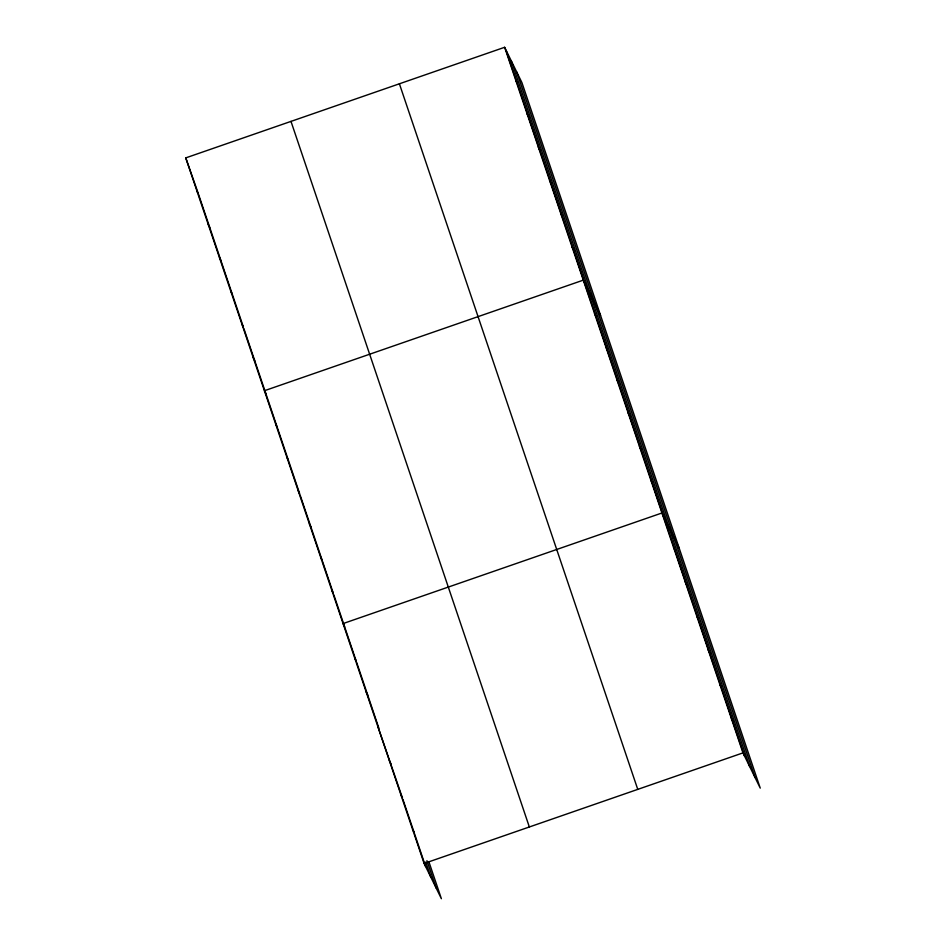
<?xml version="1.0" encoding="UTF-8"?>
<svg xmlns="http://www.w3.org/2000/svg" width="946" height="946" viewBox="0 0 946 946"><rect width="100%" height="100%" fill="white"/><g stroke="black" fill="none" stroke-linecap="round" stroke-linejoin="round"><path stroke-width="1.42" d="M428.869 861.688L441.38 898.7L424.115 863.473L185.759 157.887L504.62 47.3L521.885 82.527L760.241 788.113L742.977 752.886L504.62 47.3M424.115 863.473L742.977 752.886M515.854 80.564L517.367 83.626M527.099 113.827L528.601 116.89M538.333 147.091L539.835 150.154M549.567 180.355L551.069 183.418M560.812 213.619L562.314 216.681M572.046 246.882L573.548 249.945M600.544 315.373L583.28 280.146L264.419 390.722L265.921 393.796M594.514 313.41L596.015 316.472M605.759 346.674L607.261 349.736M616.993 379.937L618.495 383M628.227 413.201L629.729 416.264M639.461 446.465L640.962 449.527M650.706 479.728L652.208 482.791M679.193 548.219L661.94 512.992L343.079 623.568L344.581 626.642M673.517 547.261L675.018 550.324M685.093 581.53L686.595 584.593M696.67 615.799L698.172 618.873M708.247 650.068L709.748 653.142M719.823 684.348L721.325 687.411M731.4 718.617L732.902 721.68M185.759 157.887L198.033 192.83M196.993 191.151L197.998 193.197M208.238 224.415L209.74 227.478M219.472 257.679L220.974 260.741L198.506 194.214M230.706 290.942L232.208 294.005M241.951 324.206L243.453 327.269L221.447 262.125M253.185 357.47L254.687 360.532M275.653 423.985L277.154 427.06M286.898 457.249L287.891 459.295M298.132 490.513L299.634 493.587L288.4 460.324M309.366 523.777L310.867 526.851M320.599 557.04L322.101 560.115L300.095 494.971M331.845 590.304L333.347 593.379L322.574 561.498M354.655 657.837L356.157 660.911L333.808 594.762M366.232 692.117L367.734 695.18M377.809 726.386L402.464 797.998L400.962 794.924M389.385 760.655L390.887 763.718M412.539 829.204L414.041 832.267L402.925 799.37M516.682 71.92L755.038 777.506M511.325 60.982L749.681 766.567M506.122 50.363L744.478 755.949M399.401 83.792L637.758 789.378M290.99 121.395L529.346 826.981M426.918 860.671L436.177 888.081M425.724 862.066L430.82 877.155M243.914 328.652L287.927 458.94M356.618 662.283L378.849 728.077M414.502 833.639L425.617 866.536"/></g></svg>
